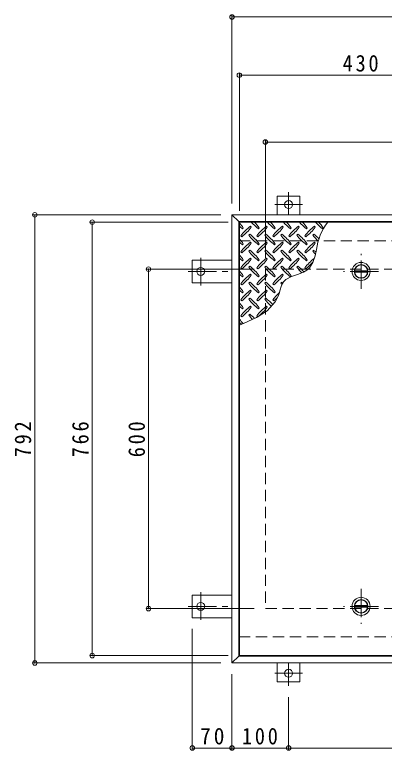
# Model space of a CAD drawing. Units: millimetres at full size, sheet at 1:10. Extents: x -2423 to 2730, y -1962 to 1888.
# Drawn here: x -1923 to -1270, y 540 to 1840 of the extents above; entities that cross this region are included whole.
import ezdxf

# ---------------------------------------------------------------- set-up
doc = ezdxf.new("R2010")
doc.units = ezdxf.units.MM
doc.header["$LTSCALE"] = 10
doc.header["$PDMODE"] = 32
doc.header["$PDSIZE"] = 8
doc.linetypes.add('CHAIN1', pattern=[8, 5, -1, 1, -1])
doc.linetypes.add('DASHED2', pattern=[3, 2, -1])
for name, color, linetype, lineweight in [('0-1_躯体', 3, 'Continuous', 9), ('0-2_仕上', 3, 'Continuous', 9), ('0-3_建具', 4, 'Continuous', 9), ('0-9', 134, 'Continuous', 5), ('0-C', 2, 'Continuous', 9), ('0-E', 3, 'CHAIN1', 9), ('0-F', 7, 'Continuous', 9)]:
    doc.layers.add(name, color=color, linetype=linetype, lineweight=lineweight)
doc.styles.add('ＭＳ ゴシック', font='')
doc.styles.get('ＭＳ ゴシック').set_extended_font_data('MS Gothic')

msp = doc.modelspace()

# ---------------------------------------------------------------- linework, layer by layer
at = {"layer": '0-1_躯体'}
for p, q in [((-1459.31, 1519.69), (-1419.31, 1519.69)), ((-1459.31, 1486.49), (-1459.31, 1519.69)), ((-1419.31, 1486.49), (-1419.31, 1519.69)), ((-1609.51, 1406.49), (-1609.51, 1366.49)), ((-1539.31, 1406.49), (-1609.51, 1406.49)), ((-1539.31, 1366.49), (-1609.51, 1366.49)), ((-1609.51, 774.49), (-1609.51, 814.49)), ((-1539.31, 814.49), (-1609.51, 814.49)), ((-1539.31, 774.49), (-1609.51, 774.49)), ((-1459.31, 694.49), (-1459.31, 661.29)), ((-1419.31, 694.49), (-1419.31, 661.29)), ((-1459.31, 661.29), (-1419.31, 661.29))]:
    msp.add_line(p, q, dxfattribs=at)
at = {"layer": '0-1_躯体', "color": 2, "linetype": 'DASHED2'}
for p, q in [((-1527.31, 1440.49), (-233.31, 1440.49)), ((-1480.31, 1390.49), (-280.31, 1390.49)), ((-1480.31, 1390.49), (-1480.31, 790.49)), ((-1480.31, 790.49), (-280.31, 790.49)), ((-1527.31, 740.49), (-233.31, 740.49))]:
    msp.add_line(p, q, dxfattribs=at)
at = {"layer": '0-1_躯体', "color": 2, "linetype": 'CHAIN1'}
for p, q in [((-1311.26, 1355.49), (-1311.26, 1417.49)), ((-1280.26, 1386.49), (-1342.26, 1386.49)), ((-1311.26, 825.49), (-1311.26, 763.49)), ((-1280.26, 794.49), (-1342.26, 794.49))]:
    msp.add_line(p, q, dxfattribs=at)
at = {"layer": '0-2_仕上'}
for p in [(-1526.31, 1473.49), (-1096.31, 707.49)]:
    msp.add_line(p, (-1526.31, 707.49), dxfattribs=at)
msp.add_lwpolyline([(-1096.31, 707.49), (-1096.31, 1473.49), (-1526.31, 1473.49)], dxfattribs=at)
at = {"layer": '0-3_建具'}
for p, q in [((-1527.31, 1474.49), (-1539.31, 1486.49)), ((-221.31, 1486.49), (-1539.31, 1486.49)), ((-1539.31, 1486.49), (-1539.31, 694.49)), ((-233.31, 1474.49), (-1527.31, 1474.49)), ((-1527.31, 706.49), (-1527.31, 1474.49)), ((-1527.31, 706.49), (-1539.31, 694.49)), ((-1527.31, 706.49), (-233.31, 706.49)), ((-221.31, 694.49), (-1539.31, 694.49))]:
    msp.add_line(p, q, dxfattribs=at)
at = {"layer": '0-9'}
for p, q in [((-1520.81, 1462.02), (-1519.39, 1463.43)), ((-1505.25, 1464.85), (-1506.66, 1466.26)), ((-1492.52, 1462.02), (-1491.11, 1463.43)), ((-1476.97, 1464.85), (-1478.38, 1466.26)), ((-1464.24, 1462.02), (-1462.82, 1463.43)), ((-1448.68, 1464.85), (-1450.1, 1466.26)), ((-1435.95, 1462.02), (-1434.54, 1463.43)), ((-1420.4, 1464.85), (-1421.81, 1466.26)), ((-1407.67, 1462.02), (-1406.26, 1463.43)), ((-1392.11, 1464.85), (-1393.53, 1466.26)), ((-1379.39, 1462.02), (-1377.97, 1463.43)), ((-1523.64, 1449.29), (-1522.22, 1447.88)), ((-1508.08, 1452.12), (-1509.49, 1450.71)), ((-1495.35, 1449.29), (-1493.94, 1447.88)), ((-1479.79, 1452.12), (-1481.21, 1450.71)), ((-1467.07, 1449.29), (-1465.65, 1447.88)), ((-1451.51, 1452.12), (-1452.92, 1450.71)), ((-1438.78, 1449.29), (-1437.37, 1447.88)), ((-1423.23, 1452.12), (-1424.64, 1450.71)), ((-1410.5, 1449.29), (-1409.08, 1447.88)), ((-1394.94, 1452.12), (-1396.36, 1450.71)), ((-1520.81, 1433.74), (-1519.39, 1435.15)), ((-1505.25, 1436.56), (-1506.66, 1437.98)), ((-1492.52, 1433.74), (-1491.11, 1435.15)), ((-1476.97, 1436.56), (-1478.38, 1437.98)), ((-1464.24, 1433.74), (-1462.82, 1435.15)), ((-1448.68, 1436.56), (-1450.1, 1437.98)), ((-1435.95, 1433.74), (-1434.54, 1435.15)), ((-1420.4, 1436.56), (-1421.81, 1437.98)), ((-1407.67, 1433.74), (-1406.26, 1435.15)), ((-1392.11, 1436.56), (-1393.53, 1437.98)), ((-1523.64, 1421.01), (-1522.22, 1419.59)), ((-1508.08, 1423.84), (-1509.49, 1422.42)), ((-1495.35, 1421.01), (-1493.94, 1419.59)), ((-1479.79, 1423.84), (-1481.21, 1422.42)), ((-1467.07, 1421.01), (-1465.65, 1419.59)), ((-1451.51, 1423.84), (-1452.92, 1422.42)), ((-1438.78, 1421.01), (-1437.37, 1419.59)), ((-1423.23, 1423.84), (-1424.64, 1422.42)), ((-1410.5, 1421.01), (-1409.08, 1419.59)), ((-1394.94, 1423.84), (-1396.36, 1422.42)), ((-1520.81, 1405.45), (-1519.39, 1406.87)), ((-1505.25, 1408.28), (-1506.66, 1409.69)), ((-1492.52, 1405.45), (-1491.11, 1406.87)), ((-1476.97, 1408.28), (-1478.38, 1409.69)), ((-1464.24, 1405.45), (-1462.82, 1406.87)), ((-1448.68, 1408.28), (-1450.1, 1409.69)), ((-1435.95, 1405.45), (-1434.54, 1406.87)), ((-1420.4, 1408.28), (-1421.81, 1409.69)), ((-1407.67, 1405.45), (-1406.26, 1406.87)), ((-1523.64, 1392.72), (-1522.22, 1391.31)), ((-1508.08, 1395.55), (-1509.49, 1394.14)), ((-1495.35, 1392.72), (-1493.94, 1391.31)), ((-1479.79, 1395.55), (-1481.21, 1394.14)), ((-1467.07, 1392.72), (-1465.65, 1391.31)), ((-1451.51, 1395.55), (-1452.92, 1394.14)), ((-1438.78, 1392.72), (-1437.37, 1391.31)), ((-1423.23, 1395.55), (-1424.64, 1394.14)), ((-1410.5, 1392.72), (-1409.08, 1391.31)), ((-1520.81, 1377.17), (-1519.39, 1378.58)), ((-1505.25, 1380), (-1506.66, 1381.41)), ((-1492.52, 1377.17), (-1491.11, 1378.58)), ((-1476.97, 1380), (-1478.38, 1381.41)), ((-1464.24, 1377.17), (-1462.82, 1378.58)), ((-1448.68, 1380), (-1450.1, 1381.41)), ((-1435.95, 1377.17), (-1434.54, 1378.58)), ((-1508.08, 1367.27), (-1509.49, 1365.85)), ((-1479.79, 1367.27), (-1481.21, 1365.85)), ((-1451.51, 1367.27), (-1452.92, 1365.85)), ((-1523.64, 1364.44), (-1522.22, 1363.03)), ((-1505.25, 1351.71), (-1506.66, 1353.13)), ((-1495.35, 1364.44), (-1493.94, 1363.03)), ((-1476.97, 1351.71), (-1478.38, 1353.13)), ((-1467.07, 1364.44), (-1465.65, 1363.03)), ((-1520.81, 1348.88), (-1519.39, 1350.3)), ((-1492.52, 1348.88), (-1491.11, 1350.3)), ((-1464.24, 1348.88), (-1462.82, 1350.3)), ((-1523.64, 1336.16), (-1522.22, 1334.74)), ((-1508.08, 1338.98), (-1509.49, 1337.57)), ((-1495.35, 1336.16), (-1493.94, 1334.74)), ((-1479.79, 1338.98), (-1481.21, 1337.57)), ((-1467.07, 1336.16), (-1465.65, 1334.74)), ((-1520.81, 1320.6), (-1519.39, 1322.01)), ((-1505.25, 1323.43), (-1506.66, 1324.84)), ((-1492.52, 1320.6), (-1491.11, 1322.01)), ((-1476.97, 1323.43), (-1478.38, 1324.84)), ((-1523.64, 1307.87), (-1522.22, 1306.46)), ((-1508.08, 1310.7), (-1509.49, 1309.29)), ((-1495.35, 1307.87), (-1493.94, 1306.46))]:
    msp.add_line(p, q, dxfattribs=at)
msp.add_lwpolyline([(-1526.31, 1291.58), (-1518.03, 1294.91), (-1496.28, 1304.86), (-1477.32, 1317.03), (-1462.91, 1332.8), (-1457.34, 1344.16), (-1456.2, 1347.64), (-1454.43, 1353.78), (-1452.54, 1359.78), (-1450.09, 1365.25), (-1448.24, 1368.03), (-1443.96, 1372.14), (-1434.37, 1377.25), (-1423.4, 1381.14), (-1412.72, 1385.33), (-1407.32, 1388.49), (-1402.48, 1392.87), (-1396.39, 1402.49), (-1392.45, 1414.08), (-1390.1, 1425.51)], dxfattribs=at)
for centre, radius, start, end in [((-1578.44, 1421.36), 72.5, 35.47272, 44.0249), ((-1450.45, 1521.06), 72.5, 221.00789, 234.5273), ((-1550.15, 1421.36), 72.5, 35.47272, 45.97511), ((-1422.17, 1521.06), 72.5, 221.00789, 234.5273), ((-1521.87, 1421.36), 72.5, 35.47272, 45.97511), ((-1393.88, 1521.06), 72.5, 221.00789, 234.5273), ((-1493.58, 1421.36), 72.5, 35.47272, 45.97511), ((-1365.6, 1521.06), 72.5, 221.00789, 234.5273), ((-1465.3, 1421.36), 72.5, 35.47272, 45.97511), ((-1337.31, 1521.06), 72.5, 221.00789, 234.5273), ((-1288.9, 1411.74), 102.13, 142.79805, 172.25462), ((-1437.01, 1421.36), 72.5, 35.47272, 45.97511), ((-1478.73, 1521.06), 72.5, 228.99213, 234.5273), ((-1464.59, 1407.22), 72.5, 125.47272, 144.5273), ((-1564.29, 1506.92), 72.5, 305.47256, 324.5273), ((-1436.31, 1407.22), 72.5, 125.47272, 144.5273), ((-1536.01, 1506.92), 72.5, 305.47256, 324.5273), ((-1408.02, 1407.22), 72.5, 125.47272, 144.5273), ((-1507.73, 1506.92), 72.5, 305.47256, 324.5273), ((-1379.74, 1407.22), 72.5, 125.47272, 144.5273), ((-1479.44, 1506.92), 72.5, 305.47256, 324.5273), ((-1351.45, 1407.22), 72.5, 125.47272, 144.5273), ((-1451.16, 1506.92), 72.5, 305.47256, 324.5273), ((-1578.44, 1393.08), 72.5, 35.47272, 44.0249), ((-1450.45, 1492.78), 72.5, 215.47258, 234.5273), ((-1550.15, 1393.08), 72.5, 35.47272, 54.5273), ((-1422.17, 1492.78), 72.5, 215.47258, 234.5273), ((-1521.87, 1393.08), 72.5, 35.47272, 54.5273), ((-1393.88, 1492.78), 72.5, 215.47258, 234.5273), ((-1493.58, 1393.08), 72.5, 35.47272, 54.5273), ((-1365.6, 1492.78), 72.5, 215.47258, 234.5273), ((-1465.3, 1393.08), 72.5, 35.47272, 54.5273), ((-1337.31, 1492.78), 72.5, 215.47258, 226.69856), ((-1437.01, 1393.08), 72.5, 44.94598, 54.5273), ((-1478.73, 1492.78), 72.5, 228.99213, 234.5273), ((-1464.59, 1378.94), 72.5, 125.47272, 144.5273), ((-1564.29, 1478.64), 72.5, 305.47256, 324.5273), ((-1436.31, 1378.94), 72.5, 125.47272, 144.5273), ((-1536.01, 1478.64), 72.5, 305.47256, 324.5273), ((-1408.02, 1378.94), 72.5, 125.47272, 144.5273), ((-1507.73, 1478.64), 72.5, 305.47256, 324.5273), ((-1379.74, 1378.94), 72.5, 125.47272, 144.5273), ((-1479.44, 1478.64), 72.5, 305.47256, 324.5273), ((-1351.45, 1378.94), 72.5, 125.47272, 144.5273), ((-1451.16, 1478.64), 72.5, 305.47256, 324.5273), ((-1450.45, 1464.5), 72.5, 215.47258, 234.5273), ((-1550.15, 1364.79), 72.5, 35.47272, 54.5273), ((-1422.17, 1464.5), 72.5, 215.47258, 234.5273), ((-1521.87, 1364.79), 72.5, 35.47272, 54.5273), ((-1393.88, 1464.5), 72.5, 215.47258, 234.5273), ((-1493.58, 1364.79), 72.5, 35.47272, 54.5273), ((-1365.6, 1464.5), 72.5, 215.47258, 234.5273), ((-1465.3, 1364.79), 72.5, 35.47272, 54.5273), ((-1337.31, 1464.5), 72.5, 215.47258, 221.1628), ((-1437.01, 1364.79), 72.5, 50.65677, 54.5273), ((-1578.44, 1364.79), 72.5, 35.47272, 44.0249), ((-1478.73, 1464.5), 72.5, 228.99213, 234.5273), ((-1464.59, 1350.65), 72.5, 125.47272, 144.5273), ((-1564.29, 1450.35), 72.5, 305.47256, 324.5273), ((-1436.31, 1350.65), 72.5, 125.47272, 144.5273), ((-1536.01, 1450.35), 72.5, 305.47256, 324.52728), ((-1408.02, 1350.65), 72.5, 125.47272, 144.5273), ((-1507.73, 1450.35), 72.5, 305.47256, 324.52728), ((-1379.74, 1350.65), 72.5, 125.47272, 144.5273), ((-1479.44, 1450.35), 72.5, 305.47256, 324.52728), ((-1351.45, 1350.65), 72.5, 126.00705, 144.5273), ((-1450.45, 1436.21), 72.5, 215.47258, 234.5273), ((-1550.15, 1336.51), 72.5, 35.47272, 54.5273), ((-1422.17, 1436.21), 72.5, 215.47258, 234.5273), ((-1521.87, 1336.51), 72.5, 35.47272, 54.5273), ((-1393.88, 1436.21), 72.5, 215.47258, 234.5273), ((-1493.58, 1336.51), 72.5, 35.47272, 54.5273), ((-1365.6, 1436.21), 72.5, 215.47258, 225.99713), ((-1465.3, 1336.51), 72.5, 42.74814, 54.5273), ((-1451.16, 1450.35), 72.5, 305.47256, 319.2924), ((-1578.44, 1336.51), 72.5, 35.47272, 44.0249), ((-1478.73, 1436.21), 72.5, 228.99213, 234.5273), ((-1464.59, 1322.37), 72.5, 125.47272, 144.5273), ((-1564.29, 1422.07), 72.5, 305.47256, 324.5273), ((-1436.31, 1322.37), 72.5, 125.47272, 144.5273), ((-1536.01, 1422.07), 72.5, 305.47256, 324.5273), ((-1408.02, 1322.37), 72.5, 125.47272, 144.5273), ((-1507.73, 1422.07), 72.5, 305.47256, 324.5273), ((-1450.45, 1407.93), 72.5, 215.47258, 234.5273), ((-1550.15, 1308.23), 72.5, 35.47272, 54.5273), ((-1422.17, 1407.93), 72.5, 215.47258, 234.5273), ((-1521.87, 1308.23), 72.5, 35.47272, 54.5273), ((-1393.88, 1407.93), 72.5, 215.47258, 218.03572), ((-1493.58, 1308.23), 72.5, 52.70831, 54.5273), ((-1578.44, 1308.23), 72.5, 35.47272, 44.0249), ((-1478.73, 1407.93), 72.5, 228.99213, 234.5273), ((-1464.59, 1294.08), 72.5, 125.47272, 144.5273), ((-1436.31, 1294.08), 72.5, 125.47272, 144.5273), ((-1564.29, 1393.78), 72.5, 305.47256, 324.5273), ((-1536.01, 1393.78), 72.5, 305.47256, 324.5273), ((-1408.02, 1294.08), 72.5, 131.38763, 144.5273), ((-1507.73, 1393.78), 72.5, 305.47256, 311.59831), ((-1578.44, 1279.94), 72.5, 35.47272, 44.0249), ((-1450.45, 1379.64), 72.5, 215.47258, 234.5273), ((-1550.15, 1279.94), 72.5, 35.47272, 54.5273), ((-1422.17, 1379.64), 72.5, 215.47258, 228.77962), ((-1521.87, 1279.94), 72.5, 41.35275, 54.5273), ((-1478.73, 1379.64), 72.5, 228.99213, 234.5273), ((-1464.59, 1265.8), 72.5, 125.47272, 144.5273), ((-1564.29, 1365.5), 72.5, 305.47256, 324.5273), ((-1436.31, 1265.8), 72.5, 125.47272, 144.5273), ((-1536.01, 1365.5), 72.5, 305.47256, 324.5273), ((-1578.44, 1251.66), 72.5, 35.94795, 44.0249), ((-1450.45, 1351.36), 72.5, 215.47258, 223.25978), ((-1550.15, 1251.66), 72.5, 45.57452, 54.5273), ((-1478.73, 1351.36), 72.5, 228.99213, 233.25279)]:
    msp.add_arc(centre, radius, start, end, dxfattribs=at)
at = {"layer": '0-C', "color": 4}
for p, q in [((-1322.69, 1387.74), (-1299.82, 1387.74)), ((-1322.69, 1385.24), (-1299.82, 1385.24)), ((-1322.69, 795.74), (-1299.82, 795.74)), ((-1322.69, 793.24), (-1299.82, 793.24))]:
    msp.add_line(p, q, dxfattribs=at)
at = {"layer": '0-C'}
for centre, radius in [((-1311.26, 1386.49), 16), ((-1311.26, 1386.49), 12), ((-1311.26, 1386.49), 11.75), ((-1311.26, 794.49), 16), ((-1311.26, 794.49), 12), ((-1311.26, 794.49), 11.75)]:
    msp.add_circle(centre, radius, dxfattribs=at)
at = {"layer": '0-C', "color": 4}
for centre in [(-1311.26, 1386.49), (-1311.26, 794.49)]:
    msp.add_circle(centre, 11.5, dxfattribs=at)
at = {"layer": '0-E'}
for p, q in [((-1439.31, 1486.49), (-1439.31, 1526.85)), ((-1414.47, 1504.69), (-1463.35, 1504.69)), ((-1594.51, 1361.65), (-1594.51, 1410.54)), ((-1616.66, 1386.49), (-1539.31, 1386.49)), ((-1594.51, 819.33), (-1594.51, 770.45)), ((-1616.66, 794.49), (-1539.31, 794.49)), ((-1439.31, 654.13), (-1439.31, 694.49)), ((-1414.47, 676.29), (-1463.35, 676.29))]:
    msp.add_line(p, q, dxfattribs=at)
at = {"layer": '0-E', "linetype": 'Continuous'}
for centre in [(-1439.31, 1504.69), (-1594.51, 1386.49), (-1594.51, 794.49), (-1439.31, 676.29)]:
    msp.add_circle(centre, 7, dxfattribs=at)
at = {"layer": '0-F'}
for p, q in [((-1539.31, 1839.2), (-1539.31, 1506.49)), ((-1539.31, 1836.2), (-221.31, 1836.2)), ((-1526.31, 1736.41), (-1526.31, 1493.49)), ((-1526.31, 1733.41), (-1096.31, 1733.41)), ((-1480.31, 1618.21), (-1480.31, 1410.49)), ((-1480.31, 1615.21), (-280.31, 1615.21)), ((-1890.71, 1486.49), (-1559.31, 1486.49)), ((-1887.71, 1486.49), (-1887.71, 694.49)), ((-1789.26, 1473.49), (-1546.31, 1473.49)), ((-1786.26, 1473.49), (-1786.26, 707.49)), ((-1689.81, 1390.49), (-1500.31, 1390.49)), ((-1686.81, 790.49), (-1686.81, 1390.49)), ((-1689.81, 790.49), (-1500.31, 790.49)), ((-1609.51, 541.11), (-1609.51, 754.49)), ((-1789.26, 707.49), (-1546.31, 707.49)), ((-1890.71, 694.49), (-1559.31, 694.49)), ((-1539.31, 541.11), (-1539.31, 674.49)), ((-1439.31, 541.11), (-1439.31, 634.13)), ((-1609.51, 544.11), (-1539.31, 544.11)), ((-1539.31, 544.11), (-1439.31, 544.11)), ((-1439.31, 544.11), (-880.31, 544.11))]:
    msp.add_line(p, q, dxfattribs=at)
for p in [(-1539.31, 1836.2), (-1526.31, 1733.41), (-1480.31, 1615.21), (-1887.71, 1486.49), (-1786.26, 1473.49), (-1686.81, 1390.49), (-1686.81, 790.49), (-1786.26, 707.49), (-1887.71, 694.49), (-1609.51, 544.11), (-1539.31, 544.11), (-1439.31, 544.11)]:
    msp.add_point(p, dxfattribs=at)

# ---------------------------------------------------------------- texts
at = {"layer": '0-F', "color": 2, "char_height": 29.33, "attachment_point": 7, "style": 'ＭＳ ゴシック'}
for s, insert in [('\\T1.27;\\W0.9;430', (-1343.81, 1739.41)), ('\\T1.27;\\W0.95;70', (-1595.66, 550.11)), ('\\T1.27;\\W0.9;100', (-1521.81, 550.11))]:
    msp.add_mtext(s, dxfattribs=dict(at, insert=insert))
at = {"layer": '0-F', "color": 2, "char_height": 29.33, "attachment_point": 7, "rotation": 90, "style": 'ＭＳ ゴシック'}
for s, insert in [('\\T1.27;\\W0.9;792', (-1893.71, 1057.99)), ('\\T1.27;\\W0.9;766', (-1792.26, 1057.99)), ('\\T1.27;\\W0.9;600', (-1692.81, 1057.99))]:
    msp.add_mtext(s, dxfattribs=dict(at, insert=insert))

doc.saveas('drawing.dxf')
